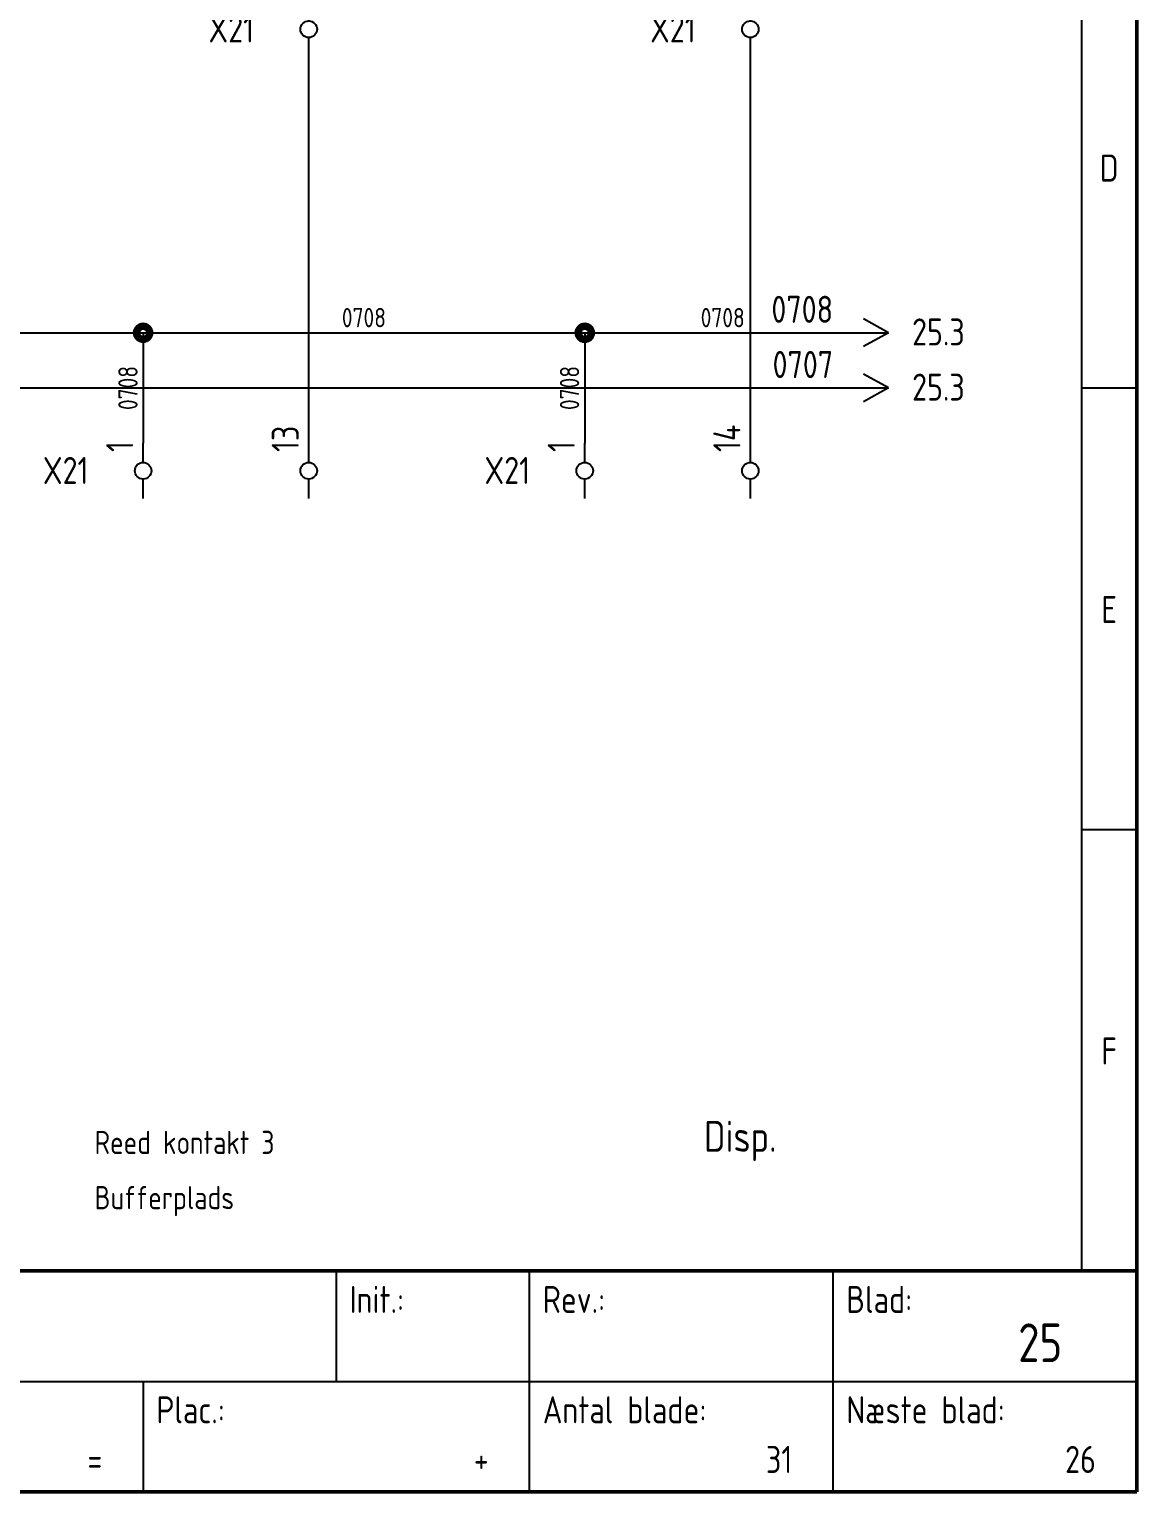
# Model space of a CAD drawing. Header units: millimetres. Extents: x 10 to 410, y 10 to 275.
# Drawn here: x 309.7 to 410, y 10 to 142.5 of the extents above; entities that cross this region are included whole.
import ezdxf
from ezdxf.enums import TextEntityAlignment as Align

# ---------------------------------------------------------------- set-up
doc = ezdxf.new("R2010")
doc.units = ezdxf.units.MM
doc.linetypes.add('Caddy_Solid', pattern=[0])
doc.layers.add('2', color=7, linetype='Continuous')
doc.styles.add('Caddy_Vectorfont1p', font='isocp___.ttf', dxfattribs={"width": 0.9})

# ---------------------------------------------------------------- blocks, each defined once
blk = doc.blocks.new('Blk1')
at = {"linetype": 'Caddy_Solid', "lineweight": 50}
for p, q in [((410, 275), (410, 10)), ((10, 30), (410, 30)), ((410, 10), (10, 10))]:
    blk.add_line(p, q, dxfattribs=at)
at = {"linetype": 'Caddy_Solid', "lineweight": 25}
for p, q in [((405, 270), (405, 30)), ((405, 110), (410, 110)), ((405, 70), (410, 70)), ((337.5, 20), (337.5, 30)), ((355, 20), (355, 30)), ((382.5, 20), (382.5, 30)), ((405, 30), (410, 30)), ((260, 20), (410, 20)), ((320, 20), (320, 10)), ((355, 10), (355, 20)), ((382.5, 10), (382.5, 20))]:
    blk.add_line(p, q, dxfattribs=at)
at = {"lineweight": 25, "style": 'Caddy_Vectorfont1p', "width": 0.9}
for s, p in [('D', (407.5, 128.7)), ('E', (407.5, 88.7)), ('F', (407.5, 48.7))]:
    blk.add_text(s, height=2.45, dxfattribs=at).set_placement(p, align=Align.CENTER)
for s, p in [('Init.:', (338.7, 26.2)), ('Rev.:', (356.2, 26.2)), ('Blad:', (383.7, 26.2)), ('Plac.:', (321.2, 16.2)), ('Antal blade:', (356.2, 16.2)), ('Næste blad:', (383.7, 16.2))]:
    blk.add_text(s, height=2.45, dxfattribs=at).set_placement(p)
at = {"lineweight": 35, "style": 'Caddy_Vectorfont1p', "width": 0.9}
blk.add_text('25', height=3.5, dxfattribs=at).set_placement((403.25, 21.75), align=Align.RIGHT)
at = {"lineweight": 25, "style": 'Caddy_Vectorfont1p', "width": 0.9}
for s, p in [('+', (351.3, 11.7)), ('31', (378.8, 11.7)), ('26', (406.3, 11.7)), ('=', (316.3, 11.7))]:
    blk.add_text(s, height=2.45, dxfattribs=at).set_placement(p, align=Align.RIGHT)
blk = doc.blocks.new('Blk2')
at = {"linetype": 'Caddy_Solid', "lineweight": 25}
for p, q in [((385, 110), (387.5, 110)), ((387.5, 110), (385.25, 111.25)), ((387.5, 110), (385.25, 108.75))]:
    blk.add_line(p, q, dxfattribs=at)
at = {"lineweight": 25, "style": 'Caddy_Vectorfont1p', "width": 0.9}
blk.add_attdef('$TAG160010', text='', height=2.45, dxfattribs=at).set_placement((382.5, 110.9), align=Align.RIGHT)
blk.add_attdef('$TAG160500', (389.65, 108.85), '', height=2.45, dxfattribs=at)
blk = doc.blocks.new('Blk3')
at = {"linetype": 'Caddy_Solid', "lineweight": 25}
for p, q in [((387.5, 115), (385.25, 116.25)), ((385, 115), (387.5, 115)), ((387.5, 115), (385.25, 113.75))]:
    blk.add_line(p, q, dxfattribs=at)
at = {"lineweight": 25, "style": 'Caddy_Vectorfont1p', "width": 0.9}
blk.add_attdef('$TAG160010', text='', height=2.45, dxfattribs=at).set_placement((382.5, 115.9), align=Align.RIGHT)
blk.add_attdef('$TAG160500', (389.65, 113.85), '', height=2.45, dxfattribs=at)
blk = doc.blocks.new('Blk20')
at = {"linetype": 'Caddy_Solid', "lineweight": 25}
for p, q in [((320, 103.25), (320, 105)), ((320, 100), (320, 101.75))]:
    blk.add_line(p, q, dxfattribs=at)
blk.add_circle((320, 102.5), 0.75, dxfattribs=at)
at = {"lineweight": 25, "style": 'Caddy_Vectorfont1p', "width": 0.9, "flags": 1}
blk.add_attdef('$TAG160410', (322.6, 104.2), '', height=2.45, rotation=90, dxfattribs=at)
at = {"layer": '2', "lineweight": 25, "style": 'Caddy_Vectorfont1p', "width": 0.9}
blk.add_attdef('$TAG160400', (319.1, 104.2), '', height=2.45, rotation=90, dxfattribs=at)
at = {"layer": '2', "lineweight": 25, "style": 'Caddy_Vectorfont1p', "width": 0.9, "flags": 1}
for tag, p in [('$TAG140020', (315.05, 108.3)), ('$TAG140050', (315.05, 104.8)), ('$TAG160030', (315.05, 97.8)), ('$TAG160040', (315.05, 92.8))]:
    blk.add_attdef(tag, text='', height=2.45, dxfattribs=at).set_placement(p, align=Align.RIGHT)
at = {"layer": '2', "lineweight": 25, "style": 'Caddy_Vectorfont1p', "width": 0.9}
blk.add_attdef('$TAG160010', text='', height=2.45, dxfattribs=at).set_placement((315.05, 101.3), align=Align.RIGHT)
blk = doc.blocks.new('Blk21')
at = {"linetype": 'Caddy_Solid', "lineweight": 25}
for p, q in [((335, 103.25), (335, 105)), ((335, 100), (335, 101.75))]:
    blk.add_line(p, q, dxfattribs=at)
blk.add_circle((335, 102.5), 0.75, dxfattribs=at)
at = {"lineweight": 25, "style": 'Caddy_Vectorfont1p', "width": 0.9, "flags": 1}
blk.add_attdef('$TAG160410', (337.6, 104.2), '', height=2.45, rotation=90, dxfattribs=at)
at = {"layer": '2', "lineweight": 25, "style": 'Caddy_Vectorfont1p', "width": 0.9}
blk.add_attdef('$TAG160400', (334.1, 104.2), '', height=2.45, rotation=90, dxfattribs=at)
at = {"layer": '2', "lineweight": 25, "style": 'Caddy_Vectorfont1p', "width": 0.9, "flags": 1}
for tag, p in [('$TAG140020', (330.05, 108.3)), ('$TAG140050', (330.05, 104.8)), ('$TAG160010', (330.05, 101.3)), ('$TAG160030', (330.05, 97.8)), ('$TAG160040', (330.05, 92.8))]:
    blk.add_attdef(tag, text='', height=2.45, dxfattribs=at).set_placement(p, align=Align.RIGHT)
blk = doc.blocks.new('Blk22')
at = {"linetype": 'Caddy_Solid', "lineweight": 25}
for p, q in [((335, 143.25), (335, 145)), ((335, 140), (335, 141.75))]:
    blk.add_line(p, q, dxfattribs=at)
blk.add_circle((335, 142.5), 0.75, dxfattribs=at)
at = {"lineweight": 25, "style": 'Caddy_Vectorfont1p', "width": 0.9, "flags": 1}
blk.add_attdef('$TAG160410', (337.6, 144.2), '', height=2.45, rotation=90, dxfattribs=at)
at = {"layer": '2', "lineweight": 25, "style": 'Caddy_Vectorfont1p', "width": 0.9}
blk.add_attdef('$TAG160400', (334.1, 144.2), '', height=2.45, rotation=90, dxfattribs=at)
at = {"layer": '2', "lineweight": 25, "style": 'Caddy_Vectorfont1p', "width": 0.9, "flags": 1}
for tag, p in [('$TAG140020', (330.05, 148.3)), ('$TAG140050', (330.05, 144.8)), ('$TAG160030', (330.05, 137.8)), ('$TAG160040', (330.05, 132.8))]:
    blk.add_attdef(tag, text='', height=2.45, dxfattribs=at).set_placement(p, align=Align.RIGHT)
at = {"layer": '2', "lineweight": 25, "style": 'Caddy_Vectorfont1p', "width": 0.9}
blk.add_attdef('$TAG160010', text='', height=2.45, dxfattribs=at).set_placement((330.05, 141.3), align=Align.RIGHT)
blk = doc.blocks.new('Blk26')
at = {"linetype": 'Caddy_Solid', "lineweight": 25}
for p, q in [((360, 103.25), (360, 105)), ((360, 100), (360, 101.75))]:
    blk.add_line(p, q, dxfattribs=at)
blk.add_circle((360, 102.5), 0.75, dxfattribs=at)
at = {"lineweight": 25, "style": 'Caddy_Vectorfont1p', "width": 0.9, "flags": 1}
blk.add_attdef('$TAG160410', (362.6, 104.2), '', height=2.45, rotation=90, dxfattribs=at)
at = {"layer": '2', "lineweight": 25, "style": 'Caddy_Vectorfont1p', "width": 0.9}
blk.add_attdef('$TAG160400', (359.1, 104.2), '', height=2.45, rotation=90, dxfattribs=at)
at = {"layer": '2', "lineweight": 25, "style": 'Caddy_Vectorfont1p', "width": 0.9, "flags": 1}
for tag, p in [('$TAG140020', (355.05, 108.3)), ('$TAG140050', (355.05, 104.8)), ('$TAG160030', (355.05, 97.8)), ('$TAG160040', (355.05, 92.8))]:
    blk.add_attdef(tag, text='', height=2.45, dxfattribs=at).set_placement(p, align=Align.RIGHT)
at = {"layer": '2', "lineweight": 25, "style": 'Caddy_Vectorfont1p', "width": 0.9}
blk.add_attdef('$TAG160010', text='', height=2.45, dxfattribs=at).set_placement((355.05, 101.3), align=Align.RIGHT)
blk = doc.blocks.new('Blk27')
at = {"linetype": 'Caddy_Solid', "lineweight": 25}
for p, q in [((375, 103.25), (375, 105)), ((375, 100), (375, 101.75))]:
    blk.add_line(p, q, dxfattribs=at)
blk.add_circle((375, 102.5), 0.75, dxfattribs=at)
at = {"lineweight": 25, "style": 'Caddy_Vectorfont1p', "width": 0.9, "flags": 1}
blk.add_attdef('$TAG160410', (377.6, 104.2), '', height=2.45, rotation=90, dxfattribs=at)
at = {"layer": '2', "lineweight": 25, "style": 'Caddy_Vectorfont1p', "width": 0.9}
blk.add_attdef('$TAG160400', (374.1, 104.2), '', height=2.45, rotation=90, dxfattribs=at)
at = {"layer": '2', "lineweight": 25, "style": 'Caddy_Vectorfont1p', "width": 0.9, "flags": 1}
for tag, p in [('$TAG140020', (370.05, 108.3)), ('$TAG140050', (370.05, 104.8)), ('$TAG160010', (370.05, 101.3)), ('$TAG160030', (370.05, 97.8)), ('$TAG160040', (370.05, 92.8))]:
    blk.add_attdef(tag, text='', height=2.45, dxfattribs=at).set_placement(p, align=Align.RIGHT)
blk = doc.blocks.new('Blk28')
at = {"linetype": 'Caddy_Solid', "lineweight": 25}
for p, q in [((375, 143.25), (375, 145)), ((375, 140), (375, 141.75))]:
    blk.add_line(p, q, dxfattribs=at)
blk.add_circle((375, 142.5), 0.75, dxfattribs=at)
at = {"lineweight": 25, "style": 'Caddy_Vectorfont1p', "width": 0.9, "flags": 1}
blk.add_attdef('$TAG160410', (377.6, 144.2), '', height=2.45, rotation=90, dxfattribs=at)
at = {"layer": '2', "lineweight": 25, "style": 'Caddy_Vectorfont1p', "width": 0.9}
blk.add_attdef('$TAG160400', (374.1, 144.2), '', height=2.45, rotation=90, dxfattribs=at)
at = {"layer": '2', "lineweight": 25, "style": 'Caddy_Vectorfont1p', "width": 0.9, "flags": 1}
for tag, p in [('$TAG140020', (370.05, 148.3)), ('$TAG140050', (370.05, 144.8)), ('$TAG160030', (370.05, 137.8)), ('$TAG160040', (370.05, 132.8))]:
    blk.add_attdef(tag, text='', height=2.45, dxfattribs=at).set_placement(p, align=Align.RIGHT)
at = {"layer": '2', "lineweight": 25, "style": 'Caddy_Vectorfont1p', "width": 0.9}
blk.add_attdef('$TAG160010', text='', height=2.45, dxfattribs=at).set_placement((370.05, 141.3), align=Align.RIGHT)

msp = doc.modelspace()

# ---------------------------------------------------------------- linework, layer by layer
at = {"linetype": 'Caddy_Solid', "lineweight": 25}
for p, q in [((335, 105), (335, 140)), ((375, 105), (375, 140)), ((280, 115), (320, 115)), ((320, 115), (320, 105)), ((320, 115), (360, 115)), ((360, 115), (360, 105)), ((360, 115), (385, 115)), ((205, 110), (385, 110))]:
    msp.add_line(p, q, dxfattribs=at)
at = {"lineweight": 40}
for centre, radius in [((320, 115), 0.8), ((320, 115), 0.6), ((320, 115), 0.4), ((360, 115), 0.8), ((360, 115), 0.6), ((360, 115), 0.4)]:
    msp.add_circle(centre, radius, dxfattribs=at)

# ---------------------------------------------------------------- block references
msp.add_blockref('Blk1', (0, 0, 1))
ref = msp.add_blockref('Blk22', (0, 0, 1))
ref.add_attrib('$TAG160010', 'X21', dxfattribs={"layer": '2', "lineweight": 25, "height": 2.45, "style": 'Caddy_Vectorfont1p', "width": 0.9}).set_placement((330.05, 141.3), align=Align.RIGHT)
ref.add_attrib('$TAG160400', '13', (334.1, 144.2), dxfattribs={"layer": '2', "lineweight": 25, "height": 2.45, "rotation": 90, "style": 'Caddy_Vectorfont1p', "width": 0.9})
ref = msp.add_blockref('Blk28', (0, 0, 1))
ref.add_attrib('$TAG160010', 'X21', dxfattribs={"layer": '2', "lineweight": 25, "height": 2.45, "style": 'Caddy_Vectorfont1p', "width": 0.9}).set_placement((370.05, 141.3), align=Align.RIGHT)
ref.add_attrib('$TAG160400', '14', (374.1, 144.2), dxfattribs={"layer": '2', "lineweight": 25, "height": 2.45, "rotation": 90, "style": 'Caddy_Vectorfont1p', "width": 0.9})
ref = msp.add_blockref('Blk3', (0, 0, 1))
ref.add_attrib('$TAG160010', '0708', dxfattribs={"lineweight": 25, "height": 2.45, "style": 'Caddy_Vectorfont1p', "width": 0.9}).set_placement((382.5, 115.9), align=Align.RIGHT)
ref.add_attrib('$TAG160500', '25.3', (389.65, 113.85), dxfattribs={"lineweight": 25, "height": 2.45, "style": 'Caddy_Vectorfont1p', "width": 0.9})
ref = msp.add_blockref('Blk2', (0, 0, 1))
ref.add_attrib('$TAG160010', '0707', dxfattribs={"lineweight": 25, "height": 2.45, "style": 'Caddy_Vectorfont1p', "width": 0.9}).set_placement((382.5, 110.9), align=Align.RIGHT)
ref.add_attrib('$TAG160500', '25.3', (389.65, 108.85), dxfattribs={"lineweight": 25, "height": 2.45, "style": 'Caddy_Vectorfont1p', "width": 0.9})
ref = msp.add_blockref('Blk21', (0, 0, 1))
ref.add_attrib('$TAG160400', '13', (334.1, 104.2), dxfattribs={"layer": '2', "lineweight": 25, "height": 2.45, "rotation": 90, "style": 'Caddy_Vectorfont1p', "width": 0.9})
ref = msp.add_blockref('Blk27', (0, 0, 1))
ref.add_attrib('$TAG160400', '14', (374.1, 104.2), dxfattribs={"layer": '2', "lineweight": 25, "height": 2.45, "rotation": 90, "style": 'Caddy_Vectorfont1p', "width": 0.9})
ref = msp.add_blockref('Blk20', (0, 0, 1))
ref.add_attrib('$TAG160010', 'X21', dxfattribs={"layer": '2', "lineweight": 25, "height": 2.45, "style": 'Caddy_Vectorfont1p', "width": 0.9}).set_placement((315.05, 101.3), align=Align.RIGHT)
ref.add_attrib('$TAG160400', '1', (319.1, 104.2), dxfattribs={"layer": '2', "lineweight": 25, "height": 2.45, "rotation": 90, "style": 'Caddy_Vectorfont1p', "width": 0.9})
ref = msp.add_blockref('Blk26', (0, 0, 1))
ref.add_attrib('$TAG160010', 'X21', dxfattribs={"layer": '2', "lineweight": 25, "height": 2.45, "style": 'Caddy_Vectorfont1p', "width": 0.9}).set_placement((355.05, 101.3), align=Align.RIGHT)
ref.add_attrib('$TAG160400', '1', (359.1, 104.2), dxfattribs={"layer": '2', "lineweight": 25, "height": 2.45, "rotation": 90, "style": 'Caddy_Vectorfont1p', "width": 0.9})

# ---------------------------------------------------------------- texts
at = {"lineweight": 25, "style": 'Caddy_Vectorfont1p', "width": 0.9}
for p in [(340, 115.5), (372.5, 115.5)]:
    msp.add_text('0708', height=1.75, dxfattribs=at).set_placement(p, align=Align.CENTER)
for p in [(319.5, 110), (359.5, 110)]:
    msp.add_text('0708', height=1.75, rotation=90, dxfattribs=at).set_placement(p, align=Align.CENTER)
for s, height, p in [('Reed kontakt 3', 2.1, (315.6, 40.6)), ('Disp.', 2.8, (370.8, 40.8)), ('Bufferplads ', 2.1, (315.6, 35.6))]:
    msp.add_text(s, height=height, dxfattribs=at).set_placement(p)

doc.saveas('drawing.dxf')
